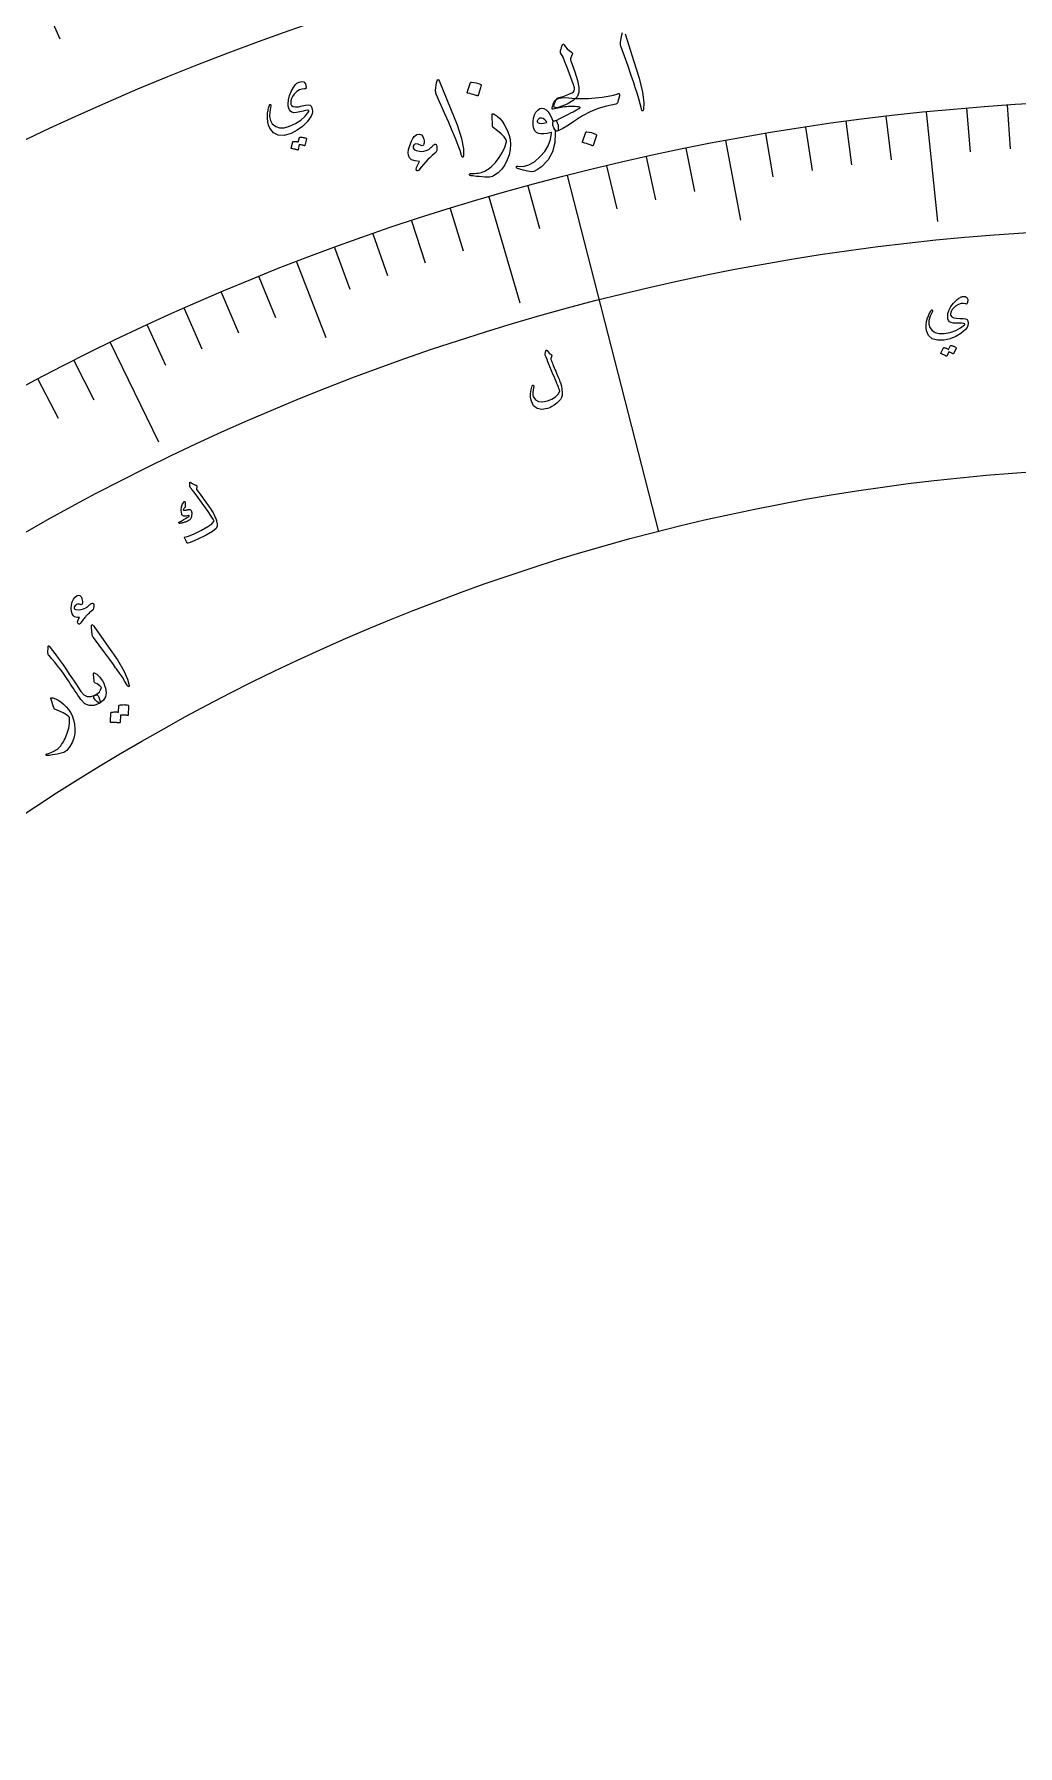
# Model space of a CAD drawing. Header units: millimetres. Extents: x -62 to 62, y -62 to 70.
# Drawn here: x -23.01 to -3.11, y 15.97 to 50.61 of the extents above; entities that cross this region are included whole.
import ezdxf

# ---------------------------------------------------------------- set-up
doc = ezdxf.new("R2010")
doc.units = ezdxf.units.MM
for name, color, linetype in [('ENGRAVE', 7, 'Continuous'), ('ENGRAVE_FINE', 8, 'Continuous'), ('TEXT', 5, 'Continuous')]:
    doc.layers.add(name, color=color, linetype=linetype)

msp = doc.modelspace()

# ---------------------------------------------------------------- linework, layer by layer
at = {"layer": 'ENGRAVE'}
for points in [[(-4.9663, 49.0392), (-4.7414, 46.8185)], [(-9.0251, 48.4567), (-8.7254, 46.8476)], [(-12.2295, 47.7488), (-10.3835, 40.5414)], [(-13.8127, 47.315), (-13.1872, 45.1725)], [(-17.7019, 46.0016), (-17.114, 44.474)], [(-21.4715, 44.3675), (-20.4992, 42.3584)]]:
    msp.add_lwpolyline(points, dxfattribs=at)
for radius in [60.76, 60.76, 59.1325, 56.11, 56.11, 53.723, 49.29, 49.29, 46.686, 41.85, 41.85]:
    msp.add_circle((0, 0), radius, dxfattribs=at)
at = {"layer": 'ENGRAVE_FINE'}
for points in [[(-22.822, 51.259), (-22.4891, 50.5114)], [(-6.5954, 48.8467), (-6.4759, 47.962)], [(-5.7816, 48.9497), (-5.6769, 48.0631)], [(-4.1496, 49.115), (-4.0745, 48.2254)], [(-3.3318, 49.1773), (-3.2715, 48.2865)], [(-8.2173, 48.6002), (-8.0685, 47.7199)], [(-7.4074, 48.7302), (-7.2732, 47.8476)], [(-9.8304, 48.2998), (-9.6523, 47.4249)], [(-11.4328, 47.9458), (-11.2257, 47.0773)], [(-10.633, 48.1294), (-10.4404, 47.2577)], [(-13.0229, 47.5385), (-12.787, 46.6774)], [(-15.3811, 46.8287), (-15.1025, 45.9805)], [(-14.5989, 47.0784), (-14.3344, 46.2257)], [(-16.1591, 46.5659), (-15.8664, 45.7225)], [(-16.9328, 46.2902), (-16.6261, 45.4518)], [(-19.2255, 45.3859), (-18.8773, 44.5638)], [(-18.4662, 45.7001), (-18.1317, 44.8724)], [(-19.9797, 45.059), (-19.6178, 44.2429)], [(-20.7284, 44.7195), (-20.3529, 43.9095)], [(-22.2088, 44.0031), (-21.8065, 43.2061)], [(-22.9401, 43.6263), (-22.5246, 42.8361)]]:
    msp.add_lwpolyline(points, dxfattribs=at)
at = {"layer": 'TEXT'}
msp.add_lwpolyline([(-11.0585, 50.6168), (-10.88, 50.0589), (-10.772, 49.7161), (-10.7043, 49.4382), (-10.6766, 49.2254), (-10.6884, 49.0776), (-10.6936, 49.0646), (-10.699, 49.057), (-10.7048, 49.0548), (-10.7108, 49.0581), (-10.7163, 49.064), (-10.7211, 49.0723), (-10.7252, 49.0828), (-10.7286, 49.0956), (-10.7506, 49.1963), (-10.7786, 49.3021), (-10.8126, 49.413), (-10.8526, 49.5289), (-10.8624, 49.5594), (-10.89, 49.6413), (-10.9354, 49.7748), (-10.9987, 49.9598), (-11.1433, 50.369), (-11.1495, 50.3911), (-11.1529, 50.412), (-11.1535, 50.4317), (-11.1513, 50.4501), (-11.1217, 50.598), (-11.1084, 50.646)], dxfattribs=at)
for points in [[(-12.0825, 49.5251), (-12.1039, 49.5903), (-12.1272, 49.6587), (-12.1523, 49.7304), (-12.1794, 49.8052), (-12.2086, 49.8836), (-12.2401, 49.9656), (-12.2739, 50.0513), (-12.3101, 50.1408), (-12.3617, 50.2286), (-12.3651, 50.2409), (-12.3665, 50.2531), (-12.366, 50.2652), (-12.3637, 50.2771), (-12.362, 50.2834), (-12.3594, 50.2916), (-12.3559, 50.302), (-12.3515, 50.3144), (-12.3464, 50.329), (-12.3407, 50.3458), (-12.3345, 50.365), (-12.3278, 50.3864), (-12.3253, 50.3934), (-12.3214, 50.399), (-12.3163, 50.403), (-12.3099, 50.4055), (-12.3041, 50.4057), (-12.2987, 50.4033), (-12.2936, 50.3984), (-12.2888, 50.391), (-12.2614, 50.3495), (-12.2279, 50.3109), (-12.1883, 50.2754), (-12.1426, 50.2428), (-12.1308, 50.2334), (-12.1247, 50.2227), (-12.1241, 50.2106), (-12.1291, 50.1971), (-12.1623, 50.118), (-12.1643, 50.1088), (-12.1642, 50.0974), (-12.162, 50.0837), (-12.1576, 50.0678), (-12.0766, 49.8477), (-12.0223, 49.6683), (-11.9946, 49.5296), (-11.9933, 49.4317), (-12.0281, 49.3435), (-12.1059, 49.2639), (-12.2267, 49.1929), (-12.3905, 49.1299), (-12.4539, 49.1176), (-12.4898, 49.1293), (-12.498, 49.1653), (-12.4785, 49.2255), (-12.4746, 49.2338), (-12.4707, 49.2419), (-12.4669, 49.2499), (-12.4633, 49.2576), (-12.4597, 49.2652), (-12.4563, 49.2726), (-12.453, 49.2798), (-12.4497, 49.2868), (-12.4409, 49.3008), (-12.429, 49.3123), (-12.414, 49.3211), (-12.3959, 49.3274), (-12.3134, 49.3508), (-12.2414, 49.3745), (-12.1799, 49.3986), (-12.129, 49.4231), (-12.1015, 49.4419), (-12.0845, 49.4652), (-12.0782, 49.4929), (-12.0825, 49.5251)], [(-17.5414, 49.4999), (-17.5941, 49.4988), (-17.647, 49.4807), (-17.6998, 49.4456), (-17.7527, 49.3934), (-17.7828, 49.3509), (-17.8041, 49.3053), (-17.8168, 49.2567), (-17.8208, 49.2051), (-17.8195, 49.1955), (-17.8164, 49.1862), (-17.8113, 49.1772), (-17.8042, 49.1685), (-17.7701, 49.1459), (-17.7232, 49.1364), (-17.6635, 49.1401), (-17.591, 49.1569), (-17.5197, 49.1741), (-17.465, 49.1785), (-17.4271, 49.1702), (-17.4058, 49.1493), (-17.3857, 49.0968), (-17.3794, 49.0459), (-17.3868, 48.9967), (-17.4079, 48.9492), (-17.4886, 48.8373), (-17.583, 48.7421), (-17.6909, 48.6636), (-17.8127, 48.6016), (-17.9552, 48.5602), (-18.0748, 48.5639), (-18.1716, 48.6129), (-18.2457, 48.7072), (-18.2697, 48.7653), (-18.2851, 48.8322), (-18.292, 48.9082), (-18.2903, 48.9931), (-18.2878, 49.0174), (-18.2847, 49.0412), (-18.281, 49.0643), (-18.2768, 49.0869), (-18.272, 49.1089), (-18.2666, 49.1305), (-18.2604, 49.1518), (-18.2536, 49.1727), (-18.2493, 49.1819), (-18.2441, 49.1869), (-18.2382, 49.1877), (-18.2316, 49.1842), (-18.2265, 49.1786), (-18.2235, 49.1724), (-18.2225, 49.1654), (-18.2234, 49.1576), (-18.2473, 49.0399), (-18.2503, 48.9406), (-18.2326, 48.8597), (-18.1943, 48.7971), (-18.1257, 48.7418), (-18.0453, 48.7145), (-17.953, 48.7154), (-17.8487, 48.7442), (-17.7227, 48.802), (-17.6153, 48.8712), (-17.5266, 48.9521), (-17.4565, 49.0447), (-17.4528, 49.0517), (-17.4525, 49.0575), (-17.4557, 49.0621), (-17.4623, 49.0655), (-17.485, 49.068), (-17.5215, 49.064), (-17.5717, 49.0534), (-17.6357, 49.0362), (-17.7017, 49.0212), (-17.7552, 49.0184), (-17.7962, 49.0279), (-17.8248, 49.0497), (-17.8455, 49.08), (-17.8605, 49.1141), (-17.8701, 49.1521), (-17.874, 49.194), (-17.869, 49.2809), (-17.8492, 49.3664), (-17.8145, 49.4504), (-17.765, 49.533), (-17.7512, 49.5533), (-17.7373, 49.5715), (-17.7233, 49.5878), (-17.7091, 49.602), (-17.695, 49.6143), (-17.681, 49.6247), (-17.6672, 49.6332), (-17.6535, 49.6398), (-17.596, 49.6544), (-17.5533, 49.6423), (-17.5254, 49.6034), (-17.5123, 49.5379), (-17.5131, 49.5188), (-17.5182, 49.506), (-17.5277, 49.4997), (-17.5414, 49.4999)], [(-14.8719, 49.6254), (-14.8622, 49.6743), (-14.8487, 49.6945), (-14.8313, 49.686), (-14.8102, 49.6488), (-14.5905, 49.1058), (-14.4572, 48.7721), (-14.369, 48.5), (-14.3254, 48.2898), (-14.3262, 48.1416), (-14.3303, 48.1282), (-14.3352, 48.1203), (-14.3407, 48.1177), (-14.347, 48.1205), (-14.3529, 48.126), (-14.3583, 48.1338), (-14.3632, 48.144), (-14.3676, 48.1566), (-14.397, 48.2553), (-14.4328, 48.3587), (-14.475, 48.4668), (-14.5236, 48.5794), (-14.5357, 48.609), (-14.5693, 48.6887), (-14.6246, 48.8184), (-14.7015, 48.9982), (-14.8763, 49.3954), (-14.8841, 49.417), (-14.889, 49.4376), (-14.8911, 49.4572), (-14.8904, 49.4757)], [(-14.1841, 49.6283), (-14.182, 49.632), (-14.1784, 49.6349), (-14.1733, 49.637), (-14.1668, 49.6383), (-14.1163, 49.6331), (-14.0673, 49.6232), (-14.0199, 49.6085), (-13.974, 49.589), (-13.9691, 49.5855), (-13.9662, 49.5813), (-13.9653, 49.5766), (-13.9665, 49.5714), (-14.0265, 49.3664), (-14.0294, 49.3611), (-14.0343, 49.3586), (-14.0413, 49.3589), (-14.0503, 49.3621), (-14.0582, 49.3648), (-14.0704, 49.3687), (-14.0871, 49.3739), (-14.1082, 49.3802), (-14.134, 49.3877), (-14.1649, 49.3962), (-14.2007, 49.4057), (-14.2416, 49.4162), (-14.2472, 49.4183), (-14.2506, 49.4211), (-14.2515, 49.4245), (-14.2502, 49.4286)], [(-12.1926, 49.3216), (-12.1318, 49.3143), (-12.0691, 49.3091), (-12.0046, 49.3062), (-11.9382, 49.3055), (-11.8701, 49.3067), (-11.8007, 49.3098), (-11.7299, 49.3146), (-11.6578, 49.3212), (-11.5191, 49.3368), (-11.3975, 49.3557), (-11.2929, 49.3781), (-11.2053, 49.404), (-11.1957, 49.4061), (-11.1874, 49.4056), (-11.1802, 49.4023), (-11.1743, 49.3963), (-11.17, 49.3886), (-11.1676, 49.3802), (-11.1672, 49.371), (-11.1687, 49.361), (-11.2103, 49.2222), (-11.2148, 49.2108), (-11.2222, 49.2024), (-11.2324, 49.197), (-11.2454, 49.1947), (-11.4305, 49.1554), (-11.6043, 49.1027), (-11.7666, 49.0368), (-11.9173, 48.9579), (-11.9257, 48.9533), (-11.9397, 48.9447), (-11.9595, 48.9322), (-11.985, 48.9156), (-12.0162, 48.895), (-12.053, 48.8704), (-12.0956, 48.8417), (-12.1438, 48.809), (-12.2374, 48.7469), (-12.3166, 48.6994), (-12.3814, 48.6664), (-12.4319, 48.648), (-12.4463, 48.6495), (-12.4621, 48.6611), (-12.4792, 48.6828), (-12.4977, 48.7146), (-12.5176, 48.7688), (-12.5217, 48.8105), (-12.5101, 48.8395), (-12.4827, 48.8561), (-12.4386, 48.8722), (-12.3771, 48.9001), (-12.298, 48.9397), (-12.2013, 48.9909), (-12.1525, 49.0169), (-12.1098, 49.0396), (-12.0731, 49.0592), (-12.0425, 49.0755), (-12.0181, 49.0886), (-12.0001, 49.0984), (-11.9885, 49.105), (-11.9833, 49.1084), (-11.9814, 49.11), (-11.9798, 49.1114), (-11.9784, 49.1125), (-11.9772, 49.1135), (-11.9762, 49.1143), (-11.9751, 49.1149), (-11.974, 49.1154), (-11.9729, 49.1158), (-11.9667, 49.121), (-11.9648, 49.1251), (-11.9672, 49.1282), (-11.974, 49.1302), (-12.0031, 49.1361), (-12.0334, 49.1405), (-12.0649, 49.1436), (-12.0976, 49.1453), (-12.1315, 49.1457), (-12.1667, 49.1451), (-12.2032, 49.1433), (-12.241, 49.1404), (-12.2779, 49.1369), (-12.3141, 49.1326), (-12.3497, 49.1275), (-12.3847, 49.1216), (-12.4186, 49.1148), (-12.4513, 49.1072), (-12.4827, 49.0986), (-12.5127, 49.0891), (-12.5209, 49.0881), (-12.527, 49.0898), (-12.531, 49.0941), (-12.533, 49.1011), (-12.5323, 49.1147), (-12.5307, 49.1281), (-12.5281, 49.1415), (-12.5246, 49.1549), (-12.5203, 49.1684), (-12.5156, 49.1823), (-12.5103, 49.1967), (-12.5045, 49.2115), (-12.4909, 49.2403), (-12.4759, 49.2636), (-12.4595, 49.2814), (-12.4416, 49.2938), (-12.3935, 49.3129), (-12.3359, 49.324), (-12.2689, 49.3269), (-12.1926, 49.3216)], [(-13.7461, 48.9831), (-13.746, 48.9876), (-13.7453, 48.9914), (-13.7441, 48.9943), (-13.7424, 48.9965), (-13.7361, 48.9989), (-13.7274, 48.9982), (-13.7163, 48.9946), (-13.7028, 48.9878), (-13.6469, 48.9498), (-13.5947, 48.9025), (-13.5462, 48.8457), (-13.5013, 48.7796), (-13.4604, 48.7063), (-13.4273, 48.6321), (-13.4019, 48.557), (-13.3843, 48.481), (-13.3772, 48.3765), (-13.3841, 48.2724), (-13.405, 48.1687), (-13.4399, 48.0654), (-13.4883, 47.967), (-13.5508, 47.8803), (-13.6272, 47.8052), (-13.7177, 47.7417), (-13.743, 47.7281), (-13.7694, 47.7188), (-13.7971, 47.7138), (-13.826, 47.713), (-13.8945, 47.717), (-13.9564, 47.7212), (-14.0119, 47.7255), (-14.061, 47.7299), (-14.1034, 47.7345), (-14.1391, 47.7394), (-14.168, 47.7445), (-14.1901, 47.75), (-14.195, 47.7522), (-14.1989, 47.7548), (-14.2016, 47.7578), (-14.2031, 47.761), (-14.204, 47.7656), (-14.204, 47.7701), (-14.203, 47.7745), (-14.2012, 47.779), (-14.1982, 47.7828), (-14.1939, 47.7855), (-14.1884, 47.787), (-14.1816, 47.7873), (-14.1401, 47.7882), (-14.1008, 47.7904), (-14.0637, 47.794), (-14.0288, 47.7989), (-13.9959, 47.8052), (-13.9647, 47.813), (-13.9351, 47.8223), (-13.9072, 47.8332), (-13.8799, 47.8461), (-13.8524, 47.8618), (-13.8246, 47.8801), (-13.7964, 47.9011), (-13.768, 47.925), (-13.7394, 47.9519), (-13.7105, 47.9817), (-13.6814, 48.0145), (-13.6021, 48.1159), (-13.5385, 48.2194), (-13.4909, 48.3251), (-13.4593, 48.4331), (-13.4577, 48.4416), (-13.4581, 48.4507), (-13.4605, 48.4605), (-13.4649, 48.471), (-13.5068, 48.5287), (-13.5643, 48.5897), (-13.6377, 48.654), (-13.727, 48.7215), (-13.7314, 48.7261), (-13.7345, 48.7305), (-13.7363, 48.7346), (-13.7368, 48.7385)], [(-12.4711, 48.6109), (-12.4758, 48.4074), (-12.5239, 48.2255), (-12.6153, 48.065), (-12.7499, 47.9255), (-12.7697, 47.9097), (-12.7894, 47.895), (-12.8091, 47.8813), (-12.8288, 47.8688), (-12.8484, 47.8574), (-12.8677, 47.8475), (-12.8868, 47.8391), (-12.9057, 47.8321), (-12.9559, 47.826), (-13.027, 47.8343), (-13.1189, 47.8569), (-13.2318, 47.8935), (-13.2446, 47.8997), (-13.2531, 47.9068), (-13.2572, 47.9147), (-13.2571, 47.9236), (-13.2535, 47.9314), (-13.2472, 47.9362), (-13.2384, 47.938), (-13.2268, 47.9369), (-13.1183, 47.9314), (-13.0067, 47.9619), (-12.8917, 48.0285), (-12.7732, 48.1311), (-12.682, 48.2375), (-12.6132, 48.3523), (-12.5669, 48.4754), (-12.5432, 48.6071), (-12.5447, 48.6112), (-12.5468, 48.6141), (-12.5496, 48.616), (-12.553, 48.6169), (-12.6329, 48.6011), (-12.7022, 48.5928), (-12.761, 48.5922), (-12.8094, 48.5992), (-12.8506, 48.6187), (-12.8822, 48.6526), (-12.9041, 48.7006), (-12.9163, 48.7629), (-12.9172, 48.7714), (-12.9178, 48.7801), (-12.9181, 48.789), (-12.9183, 48.7981), (-12.9182, 48.8076), (-12.9179, 48.8176), (-12.9175, 48.8281), (-12.9168, 48.8391), (-12.9072, 48.912), (-12.8888, 48.9751), (-12.8616, 49.0285), (-12.8257, 49.0722), (-12.7848, 49.1017), (-12.7431, 49.1122), (-12.7005, 49.1039), (-12.657, 49.0767), (-12.6143, 49.0342), (-12.5767, 48.9819), (-12.5443, 48.9195), (-12.5171, 48.8473), (-12.5126, 48.8485), (-12.5083, 48.8498), (-12.5041, 48.8513), (-12.5002, 48.8528), (-12.4962, 48.8544), (-12.4921, 48.8558), (-12.4877, 48.8572), (-12.4832, 48.8584), (-12.4669, 48.859), (-12.4523, 48.8522), (-12.4395, 48.8378), (-12.4284, 48.8159), (-12.4198, 48.7909), (-12.4136, 48.765), (-12.41, 48.7381), (-12.4089, 48.7103), (-12.4102, 48.6853), (-12.4142, 48.6666), (-12.4206, 48.6544), (-12.4296, 48.6485), (-12.4731, 48.6374), (-12.4723, 48.6332), (-12.4717, 48.6273), (-12.4713, 48.6199), (-12.4711, 48.6109)], [(-12.6475, 48.8407), (-12.6826, 48.8766), (-12.7167, 48.8996), (-12.75, 48.9095), (-12.7823, 48.9065), (-12.7996, 48.8967), (-12.8141, 48.8846), (-12.8258, 48.8702), (-12.8347, 48.8534), (-12.8368, 48.8451), (-12.8354, 48.8372), (-12.8303, 48.8296), (-12.8216, 48.8224), (-12.7925, 48.8077), (-12.7545, 48.8024), (-12.7077, 48.8065), (-12.6519, 48.8199), (-12.6465, 48.8225), (-12.644, 48.8269), (-12.6443, 48.8329), (-12.6475, 48.8407)], [(-17.6448, 48.5187), (-17.6437, 48.5211), (-17.6416, 48.5231), (-17.6385, 48.5246), (-17.6344, 48.5257), (-17.6184, 48.5255), (-17.6027, 48.5245), (-17.5872, 48.5229), (-17.572, 48.5205), (-17.5569, 48.5174), (-17.5418, 48.5134), (-17.5267, 48.5086), (-17.5116, 48.503), (-17.5083, 48.5008), (-17.5062, 48.498), (-17.5052, 48.4946), (-17.5055, 48.4905), (-17.534, 48.3557), (-17.5354, 48.3536), (-17.5381, 48.3526), (-17.5423, 48.3527), (-17.5479, 48.354), (-17.552, 48.3555), (-17.5584, 48.3573), (-17.5671, 48.3594), (-17.5781, 48.3618), (-17.5916, 48.3646), (-17.6076, 48.3677), (-17.6262, 48.3712), (-17.6474, 48.3751), (-17.6702, 48.27), (-17.6717, 48.2665), (-17.6747, 48.2647), (-17.6791, 48.2646), (-17.6849, 48.2663), (-17.69, 48.2677), (-17.6979, 48.2697), (-17.7086, 48.2724), (-17.7222, 48.2756), (-17.7388, 48.2793), (-17.7586, 48.2836), (-17.7815, 48.2882), (-17.8077, 48.2933), (-17.8107, 48.2947), (-17.8125, 48.2965), (-17.8131, 48.2988), (-17.8123, 48.3015), (-17.7815, 48.4326), (-17.7803, 48.4351), (-17.7782, 48.4371), (-17.7752, 48.4386), (-17.7711, 48.4397), (-17.7577, 48.4402), (-17.7445, 48.4398), (-17.7314, 48.4388), (-17.7184, 48.4369), (-17.7055, 48.4344), (-17.6929, 48.4313), (-17.6804, 48.4276), (-17.6682, 48.4233)], [(-14.8673, 48.2711), (-14.8686, 48.2536), (-14.8716, 48.2387), (-14.8763, 48.2263), (-14.8828, 48.2166), (-14.9209, 48.1867), (-14.9607, 48.1526), (-15.002, 48.1142), (-15.0448, 48.0715), (-15.0892, 48.0244), (-15.135, 47.9727), (-15.1821, 47.9164), (-15.2307, 47.8556), (-15.2398, 47.8471), (-15.2488, 47.8424), (-15.2577, 47.8414), (-15.2667, 47.8441), (-15.2693, 47.8456), (-15.2713, 47.847), (-15.2726, 47.8483), (-15.2733, 47.8495), (-15.2822, 47.8738), (-15.2755, 47.9125), (-15.2531, 47.9655), (-15.2151, 48.0329), (-15.3067, 48.0442), (-15.375, 48.0687), (-15.42, 48.1067), (-15.4416, 48.158), (-15.4452, 48.211), (-15.4359, 48.2767), (-15.4137, 48.3548), (-15.3783, 48.4455), (-15.3523, 48.4963), (-15.3259, 48.5351), (-15.299, 48.5618), (-15.2718, 48.5765), (-15.2191, 48.5843), (-15.1774, 48.5712), (-15.1467, 48.5371), (-15.1271, 48.4821), (-15.1233, 48.4606), (-15.1225, 48.4375), (-15.1246, 48.4128), (-15.1297, 48.3866), (-15.1374, 48.3656), (-15.1488, 48.3538), (-15.164, 48.3511), (-15.183, 48.3574), (-15.2427, 48.3812), (-15.2891, 48.387), (-15.322, 48.3749), (-15.3414, 48.3449), (-15.3432, 48.3062), (-15.3232, 48.2757), (-15.2815, 48.2534), (-15.2181, 48.2391), (-15.1721, 48.2364), (-15.1256, 48.242), (-15.0785, 48.2558), (-15.031, 48.2778), (-15.016, 48.2873), (-15.0009, 48.299), (-14.9855, 48.3129), (-14.9698, 48.3292), (-14.9614, 48.3378), (-14.9532, 48.3458), (-14.9451, 48.3534), (-14.9372, 48.3604), (-14.9295, 48.3668), (-14.9221, 48.3722), (-14.9151, 48.3768), (-14.9085, 48.3805), (-14.8905, 48.3852), (-14.8777, 48.3794), (-14.87, 48.3629), (-14.8674, 48.3359)], [(-11.8488, 48.6267), (-11.8467, 48.6303), (-11.8431, 48.633), (-11.8381, 48.6348), (-11.8317, 48.6358), (-11.7828, 48.6283), (-11.7356, 48.6162), (-11.69, 48.5993), (-11.6461, 48.5778), (-11.6414, 48.574), (-11.6387, 48.5697), (-11.638, 48.565), (-11.6393, 48.5598), (-11.704, 48.3582), (-11.707, 48.353), (-11.7118, 48.3508), (-11.7186, 48.3514), (-11.7273, 48.355), (-11.7348, 48.3581), (-11.7466, 48.3625), (-11.7626, 48.3684), (-11.7829, 48.3758), (-11.8077, 48.3844), (-11.8374, 48.3943), (-11.8719, 48.4055), (-11.9113, 48.4178), (-11.9167, 48.4202), (-11.9198, 48.4231), (-11.9207, 48.4266), (-11.9192, 48.4306)], [(-4.1644, 45.1492), (-4.2111, 45.16), (-4.2617, 45.1559), (-4.3161, 45.1367), (-4.3744, 45.1026), (-4.4104, 45.0718), (-4.4394, 45.0364), (-4.4614, 44.9964), (-4.4764, 44.9519), (-4.4775, 44.9431), (-4.4768, 44.9342), (-4.4743, 44.9252), (-4.4701, 44.9159), (-4.445, 44.8883), (-4.4058, 44.8695), (-4.3524, 44.8594), (-4.2847, 44.858), (-4.2181, 44.8572), (-4.169, 44.8489), (-4.1374, 44.8331), (-4.1233, 44.8099), (-4.1173, 44.7591), (-4.1231, 44.7129), (-4.1407, 44.6712), (-4.1699, 44.634), (-4.266, 44.5535), (-4.3703, 44.4907), (-4.483, 44.4457), (-4.604, 44.4182), (-4.7388, 44.4136), (-4.8433, 44.4435), (-4.9177, 44.5082), (-4.9619, 44.6079), (-4.9701, 44.6644), (-4.9688, 44.7268), (-4.958, 44.7953), (-4.9376, 44.8697), (-4.9299, 44.8907), (-4.9219, 44.9109), (-4.9135, 44.9305), (-4.9048, 44.9494), (-4.8956, 44.9677), (-4.886, 44.9856), (-4.8758, 45.003), (-4.8652, 45.0199), (-4.8593, 45.027), (-4.8536, 45.0303), (-4.8483, 45.0296), (-4.8432, 45.0251), (-4.84, 45.0191), (-4.8387, 45.0129), (-4.8393, 45.0065), (-4.8419, 44.9999), (-4.8892, 44.9015), (-4.9139, 44.8146), (-4.9164, 44.7393), (-4.8966, 44.6757), (-4.8485, 44.6115), (-4.7837, 44.5696), (-4.7022, 44.5498), (-4.6039, 44.552), (-4.48, 44.5747), (-4.37, 44.6117), (-4.2738, 44.6631), (-4.1914, 44.7291), (-4.1865, 44.7344), (-4.185, 44.7395), (-4.1867, 44.7442), (-4.1918, 44.7487), (-4.2113, 44.756), (-4.2443, 44.7606), (-4.2909, 44.7625), (-4.3511, 44.7616), (-4.4126, 44.7632), (-4.4603, 44.7727), (-4.4944, 44.7902), (-4.5148, 44.8158), (-4.5262, 44.8471), (-4.5318, 44.8805), (-4.5317, 44.9162), (-4.5259, 44.9539), (-4.502, 45.0294), (-4.4655, 45.1003), (-4.4162, 45.1666), (-4.354, 45.2283), (-4.3373, 45.2431), (-4.321, 45.2561), (-4.305, 45.2673), (-4.2894, 45.2767), (-4.2742, 45.2844), (-4.2595, 45.2904), (-4.2454, 45.2948), (-4.2319, 45.2975), (-4.1779, 45.2975), (-4.143, 45.2773), (-4.1271, 45.2368), (-4.1302, 45.1762), (-4.1352, 45.1595), (-4.1426, 45.1494), (-4.1523, 45.146), (-4.1644, 45.1492)], [(-12.664, 44.2008), (-12.6628, 44.2056), (-12.6605, 44.2094), (-12.6573, 44.2123), (-12.653, 44.2141), (-12.6483, 44.2147), (-12.6439, 44.2135), (-12.6397, 44.2106), (-12.6358, 44.2059), (-12.6142, 44.1787), (-12.593, 44.1559), (-12.5722, 44.1376), (-12.5517, 44.1237), (-12.5453, 44.1184), (-12.5419, 44.1112), (-12.5414, 44.102), (-12.5439, 44.0909), (-12.5459, 44.0854), (-12.5478, 44.08), (-12.5495, 44.0749), (-12.5512, 44.0699), (-12.5527, 44.0653), (-12.5542, 44.0611), (-12.5556, 44.0572), (-12.5569, 44.0538), (-12.559, 44.0475), (-12.5598, 44.0406), (-12.5592, 44.0329), (-12.5574, 44.0245), (-12.5492, 44.0017), (-12.5398, 43.9769), (-12.5293, 43.9502), (-12.5177, 43.9215), (-12.5051, 43.8909), (-12.4916, 43.8582), (-12.4771, 43.8235), (-12.4617, 43.7868), (-12.4458, 43.7504), (-12.4312, 43.716), (-12.4177, 43.6838), (-12.4056, 43.6536), (-12.3945, 43.6255), (-12.3845, 43.5994), (-12.3755, 43.5752), (-12.3675, 43.5531), (-12.3468, 43.4867), (-12.3342, 43.4217), (-12.3299, 43.3583), (-12.3338, 43.2963), (-12.3437, 43.2577), (-12.3648, 43.2186), (-12.3972, 43.1791), (-12.4407, 43.1389), (-12.4897, 43.1019), (-12.5371, 43.072), (-12.583, 43.0493), (-12.6273, 43.0337), (-12.7445, 43.0161), (-12.8378, 43.0349), (-12.9074, 43.0902), (-12.9532, 43.1823), (-12.969, 43.2564), (-12.9713, 43.3329), (-12.96, 43.4118), (-12.9349, 43.4931), (-12.9326, 43.4981), (-12.9297, 43.5016), (-12.9262, 43.5036), (-12.9221, 43.5042), (-12.9174, 43.5039), (-12.9136, 43.5027), (-12.9106, 43.5008), (-12.9085, 43.498), (-12.9063, 43.4937), (-12.9052, 43.4892), (-12.9051, 43.4846), (-12.906, 43.4798), (-12.9191, 43.4106), (-12.9251, 43.3532), (-12.9242, 43.3076), (-12.9164, 43.2737), (-12.8726, 43.2087), (-12.8095, 43.1729), (-12.7269, 43.1664), (-12.6249, 43.189), (-12.5375, 43.2251), (-12.4673, 43.2701), (-12.4143, 43.324), (-12.3785, 43.3869), (-12.3862, 43.4101), (-12.3959, 43.4371), (-12.4074, 43.4678), (-12.4208, 43.5022), (-12.4362, 43.5405), (-12.4538, 43.5825), (-12.4734, 43.6285), (-12.4952, 43.6783), (-12.5171, 43.7298), (-12.5384, 43.7806), (-12.5592, 43.8306), (-12.5794, 43.8799), (-12.5989, 43.9284), (-12.6177, 43.9763), (-12.6358, 44.0235), (-12.6531, 44.0699), (-12.6717, 44.1141), (-12.6729, 44.1194), (-12.6735, 44.1245), (-12.6736, 44.1294), (-12.673, 44.1341)], [(-4.4747, 44.3076), (-4.4731, 44.3095), (-4.4708, 44.3108), (-4.4678, 44.3115), (-4.464, 44.3115), (-4.4499, 44.3077), (-4.4363, 44.3034), (-4.423, 44.2985), (-4.4101, 44.293), (-4.3975, 44.2869), (-4.3851, 44.28), (-4.3729, 44.2724), (-4.3609, 44.2641), (-4.3585, 44.2614), (-4.3572, 44.2585), (-4.3572, 44.2552), (-4.3583, 44.2517), (-4.4135, 44.1393), (-4.4151, 44.1377), (-4.4178, 44.1375), (-4.4214, 44.1385), (-4.4261, 44.1409), (-4.4293, 44.1431), (-4.4345, 44.1462), (-4.4417, 44.15), (-4.4509, 44.1545), (-4.4622, 44.1599), (-4.4756, 44.1663), (-4.4912, 44.1735), (-4.509, 44.1817), (-4.5525, 44.0942), (-4.5546, 44.0914), (-4.5576, 44.0905), (-4.5615, 44.0914), (-4.5663, 44.0942), (-4.5704, 44.0966), (-4.5769, 44.1001), (-4.5858, 44.1048), (-4.597, 44.1107), (-4.6108, 44.1177), (-4.6272, 44.1258), (-4.6464, 44.1351), (-4.6684, 44.1454), (-4.6707, 44.1473), (-4.6719, 44.1493), (-4.6718, 44.1514), (-4.6706, 44.1537), (-4.6142, 44.2623), (-4.6126, 44.2643), (-4.6104, 44.2656), (-4.6073, 44.2662), (-4.6035, 44.2663), (-4.5916, 44.2637), (-4.58, 44.2604), (-4.5687, 44.2565), (-4.5577, 44.252), (-4.5469, 44.2469), (-4.5365, 44.2413), (-4.5264, 44.2353), (-4.5165, 44.2288)], [(-19.8424, 41.5363), (-19.8287, 41.5262), (-19.815, 41.517), (-19.8013, 41.5086), (-19.7877, 41.5011), (-19.774, 41.4945), (-19.7601, 41.4888), (-19.7462, 41.4841), (-19.732, 41.4803), (-19.7259, 41.4773), (-19.7219, 41.4723), (-19.7202, 41.4653), (-19.7206, 41.4563), (-19.7257, 41.4074), (-19.7259, 41.4022), (-19.7259, 41.3979), (-19.7255, 41.3946), (-19.7248, 41.3923), (-19.6549, 41.2998), (-19.5925, 41.2159), (-19.5377, 41.1405), (-19.4902, 41.0736), (-19.4504, 41.0154), (-19.4181, 40.9659), (-19.3935, 40.925), (-19.3765, 40.8928), (-19.3471, 40.8308), (-19.3389, 40.8106), (-19.3316, 40.7899), (-19.3253, 40.7687), (-19.3198, 40.747), (-19.3153, 40.7246), (-19.3118, 40.7017), (-19.3095, 40.6782), (-19.3081, 40.6541), (-19.3318, 40.6061), (-19.4055, 40.546), (-19.5292, 40.4735), (-19.7026, 40.3881), (-19.7578, 40.3634), (-19.8095, 40.342), (-19.8577, 40.3237), (-19.9025, 40.3087), (-19.9071, 40.3084), (-19.9111, 40.3095), (-19.9143, 40.3119), (-19.9168, 40.3157), (-19.9274, 40.3343), (-19.937, 40.3514), (-19.9454, 40.3668), (-19.9528, 40.3806), (-19.9592, 40.393), (-19.9646, 40.4041), (-19.9691, 40.4139), (-19.9726, 40.4224), (-19.9744, 40.4273), (-19.974, 40.4307), (-19.9715, 40.4326), (-19.967, 40.433), (-19.9333, 40.4385), (-19.8924, 40.4506), (-19.8441, 40.4691), (-19.7885, 40.4941), (-19.625, 40.5737), (-19.5005, 40.6433), (-19.4153, 40.7032), (-19.3693, 40.7536), (-19.3877, 40.7921), (-19.4288, 40.8583), (-19.4926, 40.9523), (-19.5793, 41.0739), (-19.6673, 41.1951), (-19.7344, 41.2865), (-19.7805, 41.3481), (-19.8055, 41.3801), (-19.8127, 41.3887), (-19.8194, 41.3967), (-19.8257, 41.4042), (-19.8314, 41.4111), (-19.8367, 41.4174), (-19.8415, 41.423), (-19.8457, 41.4279), (-19.8493, 41.4321), (-19.8566, 41.4415), (-19.8617, 41.4514), (-19.8647, 41.4617), (-19.8655, 41.4724), (-19.8641, 41.5321), (-19.8636, 41.5363), (-19.8625, 41.5395), (-19.8606, 41.5416), (-19.8581, 41.5427), (-19.8542, 41.5425), (-19.8503, 41.5414), (-19.8464, 41.5393), (-19.8424, 41.5363)], [(-19.9734, 41.15), (-19.9709, 41.1508), (-19.9683, 41.1509), (-19.9658, 41.1502), (-19.9633, 41.1486), (-19.9619, 41.1469), (-19.9607, 41.1449), (-19.9598, 41.1425), (-19.959, 41.1398), (-19.9534, 41.0601), (-19.9533, 41.0517), (-19.9542, 41.0449), (-19.956, 41.0395), (-19.9588, 41.0357), (-19.9726, 41.0234), (-19.9833, 41.0109), (-19.9909, 40.9981), (-19.9955, 40.9851), (-19.995, 40.9797), (-19.9902, 40.976), (-19.9812, 40.974), (-19.9679, 40.9736), (-19.9596, 40.9747), (-19.9511, 40.976), (-19.9425, 40.9775), (-19.9337, 40.9793), (-19.9247, 40.9815), (-19.9154, 40.984), (-19.9057, 40.9868), (-19.8958, 40.99), (-19.8571, 40.9923), (-19.8336, 40.97), (-19.8251, 40.9231), (-19.8317, 40.8515), (-19.8374, 40.8284), (-19.8446, 40.809), (-19.8533, 40.7934), (-19.8633, 40.7816), (-19.876, 40.7719), (-19.8948, 40.7612), (-19.9199, 40.7497), (-19.9511, 40.7372), (-19.9672, 40.7312), (-19.9828, 40.726), (-19.9978, 40.7216), (-20.0122, 40.7181), (-20.026, 40.7153), (-20.0389, 40.7128), (-20.0511, 40.7107), (-20.0625, 40.709), (-20.0702, 40.7094), (-20.0765, 40.7111), (-20.0812, 40.7141), (-20.0844, 40.7185), (-20.0861, 40.7238), (-20.0855, 40.7285), (-20.0826, 40.7326), (-20.0774, 40.736), (-20.0604, 40.7458), (-20.0409, 40.7567), (-20.019, 40.7685), (-19.9947, 40.7813), (-19.9492, 40.8053), (-19.9145, 40.8256), (-19.8906, 40.8424), (-19.8775, 40.8557), (-19.8762, 40.8582), (-19.876, 40.8607), (-19.8771, 40.8632), (-19.8793, 40.8657), (-19.8813, 40.867), (-19.8841, 40.8677), (-19.8878, 40.8677), (-19.8925, 40.8671), (-19.9335, 40.858), (-19.9509, 40.8549), (-19.9668, 40.8542), (-19.9811, 40.8558), (-19.9938, 40.8597), (-20.0059, 40.8657), (-20.0151, 40.8734), (-20.0214, 40.883), (-20.0249, 40.8943), (-20.0366, 40.9767), (-20.0318, 41.0468), (-20.0108, 41.1046), (-19.9734, 41.15)], [(-21.8272, 38.9542), (-21.8493, 38.9359), (-21.8698, 38.9189), (-21.8885, 38.903), (-21.9057, 38.8884), (-21.921, 38.875), (-21.9343, 38.8626), (-21.9456, 38.8514), (-21.9549, 38.8414), (-21.964, 38.8307), (-21.975, 38.8176), (-21.9877, 38.8022), (-22.0021, 38.7844), (-22.0182, 38.7642), (-22.036, 38.7413), (-22.0554, 38.7159), (-22.0763, 38.6878), (-22.0856, 38.6777), (-22.0953, 38.6722), (-22.1055, 38.6712), (-22.1161, 38.6748), (-22.1302, 38.6905), (-22.1312, 38.7176), (-22.1192, 38.7561), (-22.0939, 38.8059), (-22.1347, 38.8054), (-22.1687, 38.8104), (-22.196, 38.8211), (-22.2166, 38.8375), (-22.2412, 38.8765), (-22.2559, 38.9257), (-22.2607, 38.9851), (-22.2556, 39.0546), (-22.2408, 39.1227), (-22.2169, 39.1775), (-22.1838, 39.219), (-22.1416, 39.2472), (-22.1136, 39.2551), (-22.0899, 39.2522), (-22.0705, 39.2385), (-22.0552, 39.2139), (-22.0442, 39.1843), (-22.0373, 39.1553), (-22.0345, 39.1271), (-22.0358, 39.0995), (-22.0405, 39.078), (-22.0488, 39.065), (-22.0607, 39.0606), (-22.0761, 39.0647), (-22.0957, 39.0728), (-22.1149, 39.0759), (-22.1339, 39.0741), (-22.1526, 39.0673), (-22.1704, 39.0572), (-22.1841, 39.0446), (-22.1935, 39.0295), (-22.1988, 39.0121), (-22.1996, 38.9941), (-22.1951, 38.9803), (-22.1852, 38.9709), (-22.1699, 38.9657), (-22.1207, 38.9606), (-22.0678, 38.9663), (-22.0111, 38.9828), (-21.9506, 39.0101), (-21.9457, 39.0131), (-21.9403, 39.0168), (-21.9346, 39.0211), (-21.9285, 39.0262), (-21.9219, 39.0317), (-21.9148, 39.0378), (-21.9072, 39.0442), (-21.899, 39.0512), (-21.8901, 39.0585), (-21.882, 39.0652), (-21.8748, 39.0713), (-21.8685, 39.0767), (-21.8629, 39.0814), (-21.8578, 39.0853), (-21.8533, 39.0886), (-21.8492, 39.0911), (-21.841, 39.0946), (-21.8332, 39.0958), (-21.826, 39.0946), (-21.8193, 39.0909), (-21.8141, 39.0868), (-21.8101, 39.0822), (-21.8075, 39.0772), (-21.8062, 39.0718), (-21.8059, 39.0283), (-21.8094, 38.9942), (-21.8165, 38.9695), (-21.8272, 38.9542)], [(-21.8519, 38.598), (-21.8531, 38.642), (-21.8454, 38.662), (-21.8289, 38.6581), (-21.8034, 38.6302), (-21.508, 38.2062), (-21.3279, 37.9452), (-21.1987, 37.7284), (-21.12, 37.5561), (-21.0916, 37.4284), (-21.0926, 37.4161), (-21.0952, 37.4083), (-21.0995, 37.405), (-21.1054, 37.4062), (-21.1116, 37.4098), (-21.1178, 37.4155), (-21.124, 37.4233), (-21.1302, 37.4332), (-21.1749, 37.5124), (-21.226, 37.5943), (-21.2834, 37.679), (-21.3472, 37.7664), (-21.3635, 37.7895), (-21.408, 37.8515), (-21.481, 37.9522), (-21.5824, 38.0918), (-21.8107, 38.3993), (-21.8216, 38.4163), (-21.8299, 38.4331), (-21.8355, 38.4495), (-21.8385, 38.4656)], [(-22.729, 38.2103), (-22.7286, 38.2179), (-22.7274, 38.2235), (-22.7254, 38.2272), (-22.7225, 38.2289), (-22.7167, 38.2291), (-22.7085, 38.2244), (-22.698, 38.2146), (-22.6851, 38.1998), (-22.5898, 38.0739), (-22.5034, 37.9566), (-22.4259, 37.8477), (-22.3571, 37.7473), (-22.2998, 37.6606), (-22.2484, 37.5829), (-22.2027, 37.5143), (-22.163, 37.4547), (-22.1291, 37.4041), (-22.1014, 37.3624), (-22.0796, 37.3297), (-22.0639, 37.3059), (-22.0045, 37.2419), (-21.9372, 37.2088), (-21.8621, 37.2064), (-21.779, 37.2347), (-21.7552, 37.2413), (-21.7346, 37.2364), (-21.7172, 37.2198), (-21.703, 37.1916), (-21.6864, 37.1438), (-21.6777, 37.1079), (-21.6767, 37.0838), (-21.6836, 37.0716), (-21.7956, 37.0244), (-21.8965, 37.0207), (-21.9864, 37.0604), (-22.0654, 37.1439), (-22.0962, 37.1879), (-22.1268, 37.2323), (-22.1571, 37.277), (-22.1871, 37.322), (-22.217, 37.3672), (-22.2468, 37.4126), (-22.2766, 37.4582), (-22.3063, 37.5039), (-22.3629, 37.5913), (-22.4156, 37.6689), (-22.4644, 37.7368), (-22.5092, 37.795), (-22.554, 37.8498), (-22.6025, 37.9077), (-22.6548, 37.9688), (-22.7109, 38.0329), (-22.7203, 38.0448), (-22.7271, 38.0569), (-22.731, 38.069), (-22.7323, 38.0813)], [(-21.7983, 37.5176), (-21.8126, 37.6598), (-21.8123, 37.6765), (-21.8069, 37.6856), (-21.7964, 37.687), (-21.7808, 37.6806), (-21.7445, 37.6557), (-21.7111, 37.6272), (-21.6804, 37.5952), (-21.6526, 37.5595), (-21.6275, 37.5199), (-21.6052, 37.4762), (-21.5856, 37.4283), (-21.5687, 37.3763), (-21.5536, 37.2811), (-21.5678, 37.1986), (-21.6111, 37.1288), (-21.6836, 37.0716), (-21.696, 37.072), (-21.7155, 37.0839), (-21.742, 37.1072), (-21.7755, 37.1419), (-21.7909, 37.1619), (-21.8008, 37.18), (-21.805, 37.1962), (-21.8036, 37.2106), (-21.8, 37.2179), (-21.7947, 37.2243), (-21.7877, 37.2299), (-21.779, 37.2347), (-21.7299, 37.2655), (-21.6924, 37.301), (-21.6664, 37.3413), (-21.6519, 37.3864), (-21.6518, 37.3894), (-21.653, 37.3925), (-21.6555, 37.3958), (-21.6593, 37.3992), (-21.6813, 37.4207), (-21.7069, 37.4407), (-21.7363, 37.4592), (-21.7694, 37.4761), (-21.781, 37.483), (-21.7897, 37.4923), (-21.7954, 37.5038), (-21.7983, 37.5176)], [(-22.6712, 37.1641), (-22.6721, 37.1679), (-22.6725, 37.1713), (-22.6722, 37.1741), (-22.6712, 37.1763), (-22.6664, 37.1799), (-22.6589, 37.1814), (-22.6485, 37.1809), (-22.6355, 37.1784), (-22.5789, 37.1595), (-22.5233, 37.1317), (-22.4685, 37.0951), (-22.4146, 37.0497), (-22.3623, 36.9972), (-22.3165, 36.9421), (-22.277, 36.8843), (-22.2439, 36.824), (-22.2129, 36.7369), (-22.1939, 36.6468), (-22.1869, 36.5538), (-22.1918, 36.4577), (-22.2094, 36.3626), (-22.2417, 36.274), (-22.2887, 36.192), (-22.3503, 36.1165), (-22.3685, 36.0989), (-22.3887, 36.0847), (-22.411, 36.0738), (-22.4354, 36.0662), (-22.4944, 36.0533), (-22.548, 36.042), (-22.5962, 36.0324), (-22.6388, 36.0244), (-22.676, 36.0182), (-22.7074, 36.0138), (-22.7332, 36.0113), (-22.7533, 36.0106), (-22.758, 36.0114), (-22.7619, 36.0127), (-22.7649, 36.0145), (-22.767, 36.0169), (-22.7689, 36.0205), (-22.7699, 36.0244), (-22.7702, 36.0284), (-22.7696, 36.0326), (-22.768, 36.0366), (-22.765, 36.0399), (-22.7607, 36.0424), (-22.755, 36.0443), (-22.72, 36.055), (-22.6871, 36.0663), (-22.6565, 36.0782), (-22.6281, 36.0907), (-22.6017, 36.1039), (-22.577, 36.118), (-22.5541, 36.133), (-22.533, 36.1489), (-22.513, 36.1664), (-22.4933, 36.1863), (-22.4741, 36.2085), (-22.4553, 36.2331), (-22.4369, 36.2601), (-22.419, 36.2898), (-22.4016, 36.322), (-22.3847, 36.3569), (-22.3416, 36.4619), (-22.3124, 36.565), (-22.2972, 36.6661), (-22.2961, 36.7654), (-22.2968, 36.773), (-22.2993, 36.7806), (-22.3037, 36.7884), (-22.31, 36.7963), (-22.3593, 36.8353), (-22.4228, 36.8734), (-22.5005, 36.9104), (-22.5924, 36.9464), (-22.5973, 36.9493), (-22.6009, 36.9522), (-22.6035, 36.9553), (-22.6048, 36.9585)], [(-21.297, 37.0215), (-21.2961, 37.025), (-21.2937, 37.0282), (-21.29, 37.031), (-21.2848, 37.0334), (-21.2632, 37.0368), (-21.2419, 37.0392), (-21.2207, 37.0406), (-21.1997, 37.041), (-21.1787, 37.0403), (-21.1575, 37.0385), (-21.1361, 37.0356), (-21.1146, 37.0316), (-21.1096, 37.0294), (-21.1061, 37.0261), (-21.1041, 37.0217), (-21.1034, 37.0162), (-21.1101, 36.8285), (-21.1114, 36.8254), (-21.1149, 36.8234), (-21.1205, 36.8226), (-21.1282, 36.823), (-21.1341, 36.8241), (-21.1431, 36.825), (-21.1553, 36.8258), (-21.1706, 36.8265), (-21.1893, 36.827), (-21.2116, 36.8275), (-21.2373, 36.8278), (-21.2666, 36.8281), (-21.2723, 36.6817), (-21.2735, 36.6766), (-21.277, 36.6735), (-21.2829, 36.6724), (-21.2911, 36.6732), (-21.2982, 36.6739), (-21.3092, 36.6748), (-21.3242, 36.6758), (-21.3432, 36.6769), (-21.3663, 36.6781), (-21.3938, 36.679), (-21.4257, 36.6799), (-21.462, 36.6805), (-21.4664, 36.6816), (-21.4692, 36.6836), (-21.4704, 36.6866), (-21.4702, 36.6904), (-21.4601, 36.8737), (-21.4592, 36.8773), (-21.4568, 36.8805), (-21.4531, 36.8833), (-21.4479, 36.8857), (-21.4301, 36.8895), (-21.4122, 36.8922), (-21.3943, 36.8938), (-21.3765, 36.8944), (-21.3586, 36.894), (-21.3409, 36.8928), (-21.3234, 36.8908), (-21.3059, 36.8879)]]:
    msp.add_lwpolyline(points, close=True, dxfattribs=at)

doc.saveas('drawing.dxf')
